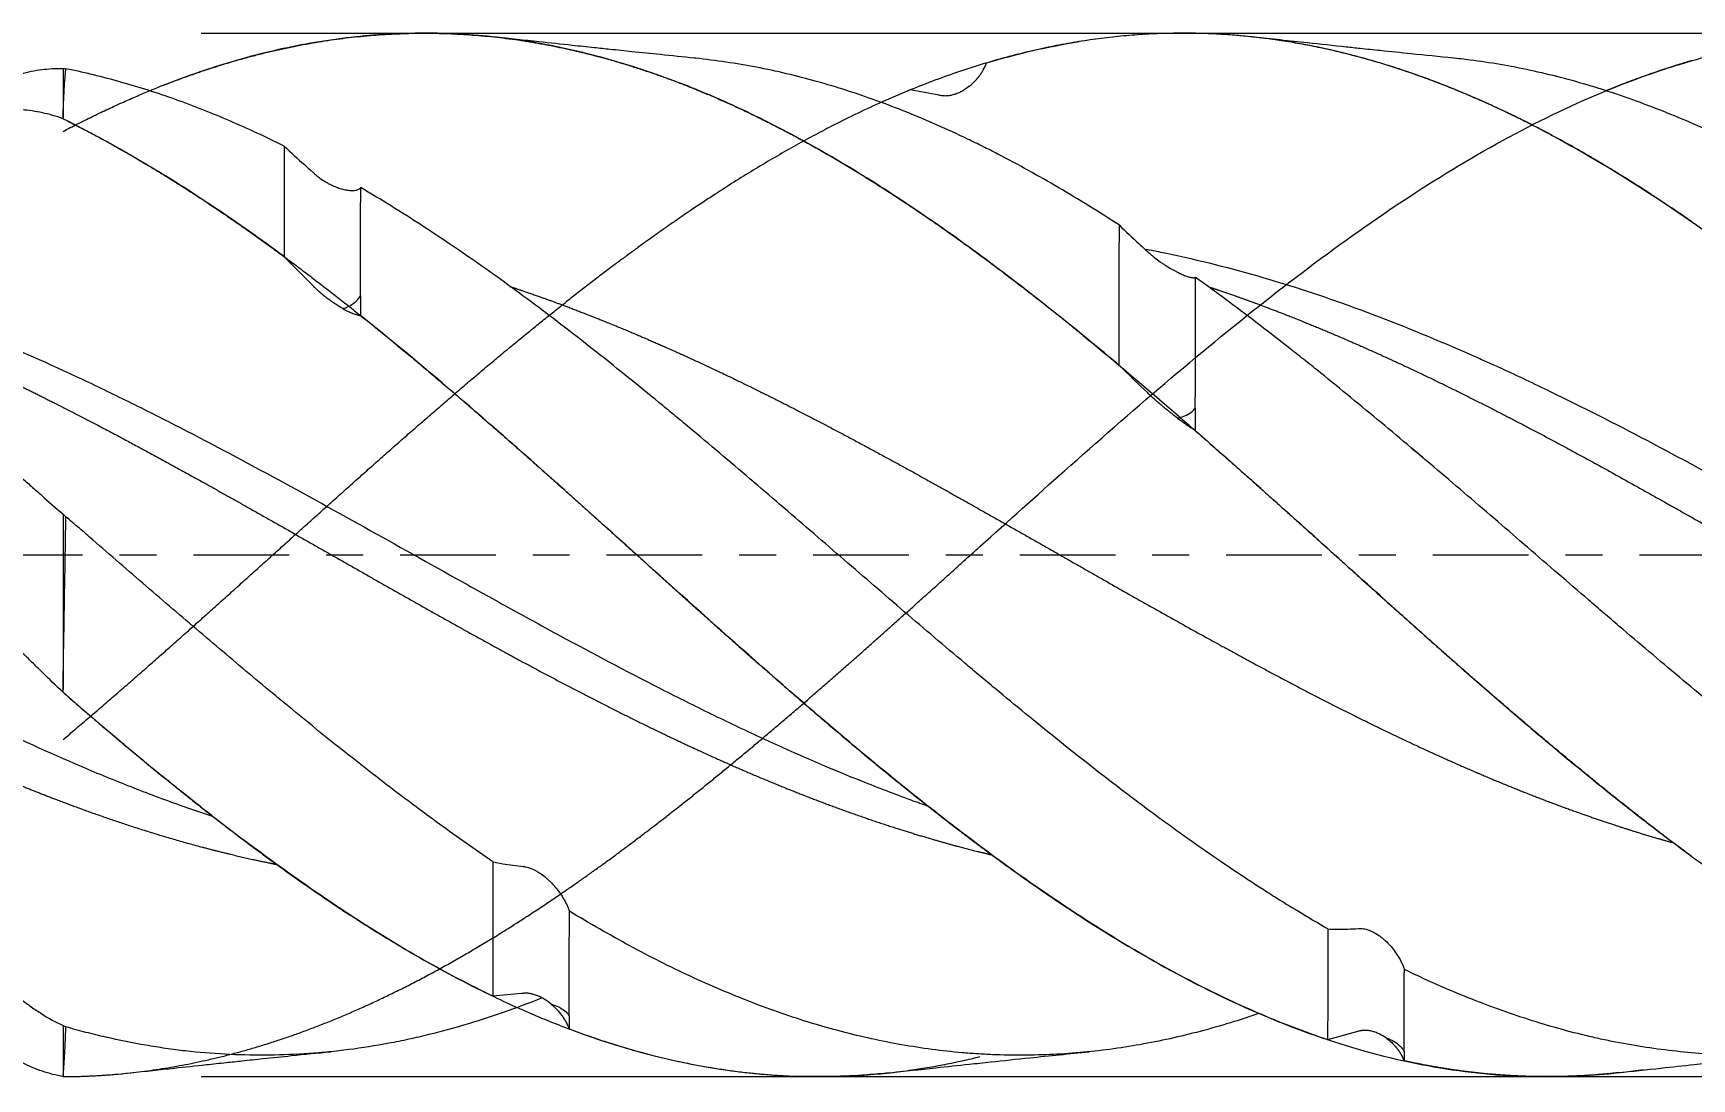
# Model space of a CAD drawing. Header units: millimetres. Extents: x -58 to 78, y -62 to 31.
# Drawn here: x 19.66 to 38.73, y -6.03 to 6 of the extents above; entities that cross this region are included whole.
import ezdxf

# ---------------------------------------------------------------- set-up
doc = ezdxf.new("R2010")
doc.units = ezdxf.units.MM
doc.linetypes.add('CENTER', pattern=[47.5, 22, -8.5, 8.5, -8.5])
for name, color, linetype in [('1', 4, 'Continuous'), ('2', 7, 'Continuous'), ('SK2', 7, 'Continuous'), ('SK4', 2, 'CENTER')]:
    doc.layers.add(name, color=color, linetype=linetype)
doc.styles.add('iso_b_vert', font='simplex.shx')
doc.dimstyles.get("Standard").update_dxf_attribs({"dimtxt": 0.18, "dimasz": 0.18, "dimexe": 0.18, "dimexo": 0.0625, "dimgap": 0.09, "dimtad": 1, "dimzin": 0, "dimdsep": 52, "dimtxsty": 'Standard', "dimcen": 0.09, "dimadec": 0, "dimazin": 0, "dimtfac": 1, "dimtdec": 4, "dimtofl": 0, "dimtmove": 0, "dimatfit": 3, "dimfxl": 1, "dimtolj": 1, "dimtzin": 0, "dimarcsym": 0})

# ---------------------------------------------------------------- blocks, each defined once
blk = doc.blocks.new('_U0')
at = {"layer": 'SK2', "lineweight": 13}
for p, q in [((0, -1.5875), (0, -47.181455)), ((58, -7.6375), (58, -47.181455)), ((58, -45.181455), (0, -45.181455))]:
    blk.add_line(p, q, dxfattribs=at)
at = {"layer": 'SK2', "lineweight": 18}
for points in [[(0, -45.181455), (3.499998, -44.720671), (3.500002, -45.642239)], [(58, -45.181455), (54.500002, -45.642239), (54.499998, -44.720671)]]:
    blk.add_solid(points, dxfattribs=at)
at = {"layer": 'SK2', "lineweight": 18, "insert": (27.095034, -44.148822), "char_height": 3.5, "attachment_point": 7, "line_spacing_factor": 1.084337, "style": 'iso_b_vert'}
blk.add_mtext('\\W0.6740;58', dxfattribs=at)
blk = doc.blocks.new('_U2')
at = {"layer": 'SK2', "lineweight": 13}
for p, q in [((3.997679, -7.2875), (3.997679, -40.181455)), ((58, -7.6375), (58, -40.181455)), ((58, -38.181455), (3.997679, -38.181455))]:
    blk.add_line(p, q, dxfattribs=at)
at = {"layer": 'SK2', "lineweight": 18}
for points in [[(3.997679, -38.181455), (7.497677, -37.720671), (7.497681, -38.642239)], [(58, -38.181455), (54.500002, -38.642239), (54.499998, -37.720671)]]:
    blk.add_solid(points, dxfattribs=at)
at = {"layer": 'SK2', "lineweight": 18, "insert": (28.909607, -37.148822), "char_height": 3.5, "attachment_point": 7, "line_spacing_factor": 1.084337, "style": 'iso_b_vert'}
blk.add_mtext('\\W0.7167;54', dxfattribs=at)

msp = doc.modelspace()

# ---------------------------------------------------------------- linework, layer by layer
at = {"layer": '1', "lineweight": 18}
for points, degree, knots in [([(20, 4.871), (20.612, 5.192), (21.764, 5.701), (22.915, 6.009), (24.068, 6.088), (25.22, 5.943), (25.76, 5.827)], 5, [0, 0, 0, 0, 0, 0, 0.53115, 1, 1, 1, 1, 1, 1]), ([(28.432, 4.806), (28.153, 4.957), (27.875, 5.094), (27.318, 5.342), (27.039, 5.452), (26.482, 5.643), (26.203, 5.724), (25.646, 5.856), (25.368, 5.906), (24.811, 5.976), (24.532, 5.996), (23.975, 6.003), (23.696, 5.991), (23.139, 5.935), (22.861, 5.892), (22.304, 5.775), (22.025, 5.701), (21.746, 5.612)], 3, [0, 0, 0, 0, 0.125, 0.125, 0.25, 0.25, 0.375, 0.375, 0.5, 0.5, 0.625, 0.625, 0.75, 0.75, 0.875, 0.875, 1, 1, 1, 1]), ([(27.262, 5.713), (27.13, 5.727), (26.89, 5.751), (26.565, 5.785), (26.313, 5.811), (26.084, 5.835), (25.812, 5.864), (25.43, 5.905), (25.132, 5.938), (24.963, 5.956)], 3, [0, 0, 0, 0, 0.172465, 0.313594, 0.423312, 0.501565, 0.612341, 0.778423, 1, 1, 1, 1]), ([(37.103, 4.834), (36.45, 5.183), (34.934, 5.856), (33.131, 6.241), (30.868, 5.999), (28.605, 4.922), (26.996, 3.835), (26.249, 3.275), (25.789, 2.913)], 5, [0, 0, 0, 0, 0, 0, 0.288849, 0.67, 0.796711, 1, 1, 1, 1, 1, 1]), ([(33.724, 5.952), (33.384, 5.991), (33.044, 6.006), (32.364, 5.99), (32.024, 5.958), (31.684, 5.904)], 3, [0, 0, 0, 0, 0.5, 0.5, 1, 1, 1, 1]), ([(35.985, 5.713), (35.824, 5.73), (35.544, 5.758), (35.188, 5.795), (34.939, 5.821), (34.66, 5.851), (34.25, 5.895), (33.892, 5.933), (33.685, 5.956)], 3, [0, 0, 0, 0, 0.210288, 0.365014, 0.46439, 0.534281, 0.72914, 1, 1, 1, 1]), ([(35.234, 5.629), (34.982, 5.707), (34.731, 5.774), (34.227, 5.882), (33.975, 5.923), (33.724, 5.952)], 3, [0, 0, 0, 0, 0.5, 0.5, 1, 1, 1, 1]), ([(38.597, 5.644), (38.923, 5.744), (39.634, 5.917), (40.728, 6.028), (41.879, 5.965), (43.03, 5.726), (44.104, 5.343), (44.794, 5.011), (45.101, 4.849)], 3, [0, 0, 0, 0, 0.150226, 0.327269, 0.504515, 0.681763, 0.858853, 1, 1, 1, 1]), ([(25.76, 5.827), (26.224, 5.727), (27.417, 5.38), (28.61, 4.807), (29.804, 4.035), (30.997, 3.123), (31.726, 2.527)], 5, [0, 0, 0, 0, 0, 0, 0.388981, 1, 1, 1, 1, 1, 1]), ([(19.308, 5.456), (19.339, 5.47), (19.37, 5.483), (19.44, 5.51), (19.516, 5.535), (19.595, 5.555), (19.674, 5.571), (19.714, 5.577), (19.835, 5.592), (19.917, 5.596), (20, 5.593)], 3, [0, 0, 0, 0, 0.143634, 0.143634, 0.314907, 0.48618, 0.48618, 0.657454, 0.657454, 1, 1, 1, 1]), ([(20, 5.032), (20.003, 5.105), (20.005, 5.171), (20.011, 5.291), (20.014, 5.344), (20.019, 5.438), (20.022, 5.478), (20.027, 5.545), (20.03, 5.572), (20.033, 5.592)], 3, [0, 0, 0, 0, 0.25, 0.25, 0.5, 0.5, 0.75, 0.75, 1, 1, 1, 1]), ([(22.543, 4.701), (22.334, 4.805), (22.126, 4.902), (21.71, 5.081), (21.502, 5.163), (21.189, 5.275), (21.084, 5.31), (20.875, 5.377), (20.77, 5.408), (20.56, 5.467), (20.455, 5.495), (20.297, 5.534), (20.244, 5.546), (20.138, 5.57), (20.086, 5.581), (20.033, 5.592)], 3, [0, 0, 0, 0, 0.25, 0.25, 0.5, 0.5, 0.625, 0.625, 0.75, 0.75, 0.875, 0.875, 0.9375, 0.9375, 1, 1, 1, 1]), ([(32.142, 3.795), (31.911, 3.945), (31.68, 4.087), (31.217, 4.359), (30.984, 4.488), (30.692, 4.639), (30.634, 4.669), (30.517, 4.727), (30.458, 4.755), (30.284, 4.839), (30.167, 4.893), (29.819, 5.046), (29.588, 5.139), (29.127, 5.307), (28.896, 5.381), (28.435, 5.51), (28.204, 5.564), (27.856, 5.631), (27.74, 5.65), (27.507, 5.685), (27.391, 5.7), (27.266, 5.713), (27.257, 5.714), (27.249, 5.715)], 3, [0, 0, 0, 0, 0.142121, 0.142121, 0.284242, 0.284242, 0.319773, 0.319773, 0.355303, 0.355303, 0.426363, 0.426363, 0.568485, 0.568485, 0.710606, 0.710606, 0.852727, 0.852727, 0.923788, 0.923788, 0.994848, 0.994848, 1, 1, 1, 1]), ([(30.416, 5.386), (30.437, 5.402), (30.458, 5.42), (30.497, 5.46), (30.515, 5.481), (30.542, 5.515), (30.55, 5.527), (30.566, 5.552), (30.574, 5.564), (30.596, 5.603), (30.608, 5.63), (30.619, 5.658)], 3, [0, 0, 0, 0, 0.25, 0.25, 0.5, 0.5, 0.625, 0.625, 0.75, 0.75, 1, 1, 1, 1]), ([(30.546, 0.099), (30.868, 0.389), (31.574, 1.023), (32.665, 1.979), (33.818, 2.93), (34.971, 3.794), (36.123, 4.544), (37.274, 5.158), (38.098, 5.487), (38.539, 5.627), (38.597, 5.644)], 3, [0, 0, 0, 0, 0.120864, 0.263869, 0.40639, 0.548845, 0.691651, 0.834865, 0.978464, 1, 1, 1, 1]), ([(38.728, 3.833), (38.678, 3.867), (38.519, 3.977), (38.288, 4.132), (37.947, 4.351), (37.497, 4.622), (37.025, 4.882), (36.588, 5.1), (36.121, 5.309), (35.763, 5.45), (35.514, 5.539), (35.338, 5.597), (35.234, 5.629)], 5, [0, 0, 0, 0, 0, 0, 0.071577, 0.227591, 0.3316, 0.487613, 0.643627, 0.747636, 0.851645, 1, 1, 1, 1, 1, 1]), ([(41.743, 3.193), (41.511, 3.36), (41.278, 3.521), (40.928, 3.754), (40.811, 3.83), (40.578, 3.977), (40.462, 4.049), (40.231, 4.189), (40.115, 4.256), (39.884, 4.388), (39.769, 4.452), (39.422, 4.637), (39.192, 4.753), (38.846, 4.913), (38.731, 4.964), (38.5, 5.062), (38.384, 5.108), (38.152, 5.197), (37.978, 5.261), (37.803, 5.319), (37.687, 5.357), (37.628, 5.375), (37.453, 5.428), (37.336, 5.46), (37.104, 5.52), (36.988, 5.548), (36.641, 5.622), (36.41, 5.662), (36.11, 5.7), (36.041, 5.708), (35.971, 5.715)], 3, [0, 0, 0, 0, 0.120482, 0.120482, 0.180723, 0.180723, 0.240964, 0.240964, 0.301205, 0.301205, 0.361446, 0.361446, 0.481928, 0.481928, 0.542169, 0.542169, 0.60241, 0.60241, 0.662651, 0.692771, 0.692771, 0.722892, 0.722892, 0.783133, 0.783133, 0.843374, 0.843374, 0.963855, 0.963855, 1, 1, 1, 1]), ([(38.728, 5.683), (38.678, 5.669), (38.519, 5.622), (38.322, 5.558), (38.125, 5.488), (37.927, 5.413), (37.78, 5.353), (37.742, 5.337)], 5, [0, 0, 0, 0, 0, 0, 0.253524, 0.80612, 1, 1, 1, 1, 1, 1]), ([(30.416, 5.386), (30.388, 5.364), (30.36, 5.346), (30.317, 5.323), (30.303, 5.316), (30.274, 5.303), (30.259, 5.298), (30.229, 5.289), (30.214, 5.285), (30.185, 5.28), (30.156, 5.277), (30.128, 5.278), (30.107, 5.28), (30.1, 5.281), (30.086, 5.284), (30.079, 5.285), (29.962, 5.309), (29.851, 5.329), (29.741, 5.347)], 3, [0, 0, 0, 0, 0.125, 0.125, 0.1875, 0.1875, 0.25, 0.25, 0.3125, 0.3125, 0.375, 0.4375, 0.4375, 0.46875, 0.46875, 0.5, 0.5, 1, 1, 1, 1]), ([(20, 5.017), (19.92, 5.045), (19.841, 5.068), (19.723, 5.093), (19.684, 5.1), (19.606, 5.112), (19.528, 5.12), (19.452, 5.122), (19.376, 5.12), (19.338, 5.118), (19.225, 5.106), (19.151, 5.091), (19.078, 5.068)], 3, [0, 0, 0, 0, 0.25, 0.25, 0.375, 0.375, 0.5, 0.625, 0.625, 0.75, 0.75, 1, 1, 1, 1]), ([(20, 5.017), (20.618, 4.711), (21.776, 4.039), (22.933, 3.195), (24.092, 2.231), (25.249, 1.209), (25.789, 0.727)], 5, [0, 0, 0, 0, 0, 0, 0.533623, 1, 1, 1, 1, 1, 1]), ([(31.684, 2.561), (31.413, 2.782), (31.142, 2.996), (30.6, 3.409), (30.329, 3.607), (29.787, 3.985), (29.516, 4.165), (28.974, 4.502), (28.703, 4.66), (28.432, 4.806)], 3, [0, 0, 0, 0, 0.25, 0.25, 0.5, 0.5, 0.75, 0.75, 1, 1, 1, 1]), ([(37.103, 4.834), (37.16, 4.804), (37.601, 4.565), (38.426, 4.058), (39.577, 3.231), (40.728, 2.308), (41.879, 1.317), (43.03, 0.286), (44.104, -0.684), (44.794, -1.295), (45.101, -1.562)], 3, [0, 0, 0, 0, 0.021062, 0.164477, 0.308272, 0.452387, 0.596669, 0.740951, 0.885104, 1, 1, 1, 1]), ([(22.543, 4.701), (22.543, 4.619), (22.543, 4.531), (22.542, 4.389), (22.542, 4.34), (22.542, 4.239), (22.542, 4.187), (22.542, 4.028), (22.542, 3.916), (22.542, 3.682), (22.541, 3.559), (22.541, 3.431)], 3, [0, 0, 0, 0, 0.25, 0.25, 0.375, 0.375, 0.5, 0.5, 0.75, 0.75, 1, 1, 1, 1]), ([(22.543, 4.701), (22.62, 4.63), (22.697, 4.559), (22.795, 4.471), (22.824, 4.444), (22.854, 4.418), (22.874, 4.4), (22.883, 4.392), (22.898, 4.378), (22.903, 4.374), (22.913, 4.365), (22.928, 4.353), (22.944, 4.341), (22.975, 4.318), (22.996, 4.304), (23.029, 4.285), (23.039, 4.279), (23.061, 4.267), (23.071, 4.262), (23.103, 4.247), (23.123, 4.238), (23.153, 4.226), (23.163, 4.222), (23.183, 4.216), (23.193, 4.213), (23.221, 4.204), (23.24, 4.2), (23.275, 4.194), (23.291, 4.192), (23.324, 4.19), (23.339, 4.191), (23.367, 4.194), (23.38, 4.198), (23.398, 4.205), (23.403, 4.208), (23.414, 4.215), (23.418, 4.219), (23.423, 4.224)], 3, [0, 0, 0, 0, 0.25, 0.25, 0.3125, 0.34375, 0.34375, 0.375, 0.375, 0.390625, 0.390625, 0.40625, 0.4375, 0.4375, 0.5, 0.5, 0.53125, 0.53125, 0.5625, 0.5625, 0.625, 0.625, 0.65625, 0.65625, 0.6875, 0.6875, 0.75, 0.75, 0.8125, 0.8125, 0.875, 0.875, 0.9375, 0.9375, 0.96875, 0.96875, 1, 1, 1, 1]), ([(23.42, 2.982), (23.42, 3.1), (23.42, 3.215), (23.421, 3.382), (23.421, 3.437), (23.421, 3.545), (23.421, 3.598), (23.422, 3.858), (23.422, 4.049), (23.423, 4.224)], 3, [0, 0, 0, 0, 0.25, 0.25, 0.375, 0.375, 0.5, 0.5, 1, 1, 1, 1]), ([(34.542, -4.301), (34.426, -4.234), (34.31, -4.166), (34.134, -4.059), (34.076, -4.024), (33.959, -3.951), (33.901, -3.914), (33.726, -3.803), (33.61, -3.727), (33.378, -3.572), (33.263, -3.493), (32.916, -3.252), (32.685, -3.086), (32.224, -2.743), (31.994, -2.566), (31.647, -2.294), (31.532, -2.202), (31.3, -2.015), (31.184, -1.921), (30.952, -1.731), (30.835, -1.635), (30.66, -1.489), (30.602, -1.44), (30.485, -1.343), (30.427, -1.294), (30.136, -1.048), (29.904, -0.851), (29.442, -0.454), (29.212, -0.255), (28.751, 0.142), (28.52, 0.342), (28.058, 0.739), (27.827, 0.937), (27.478, 1.232), (27.362, 1.33), (27.186, 1.476), (27.128, 1.525), (27.011, 1.622), (26.953, 1.67), (26.662, 1.91), (26.431, 2.097), (26.085, 2.372), (25.969, 2.462), (25.739, 2.641), (25.624, 2.729), (25.278, 2.989), (25.048, 3.158), (24.586, 3.483), (24.354, 3.64), (24.006, 3.867), (23.889, 3.941), (23.656, 4.085), (23.539, 4.156), (23.423, 4.224)], 3, [0, 0, 0, 0, 0.03125, 0.03125, 0.046875, 0.046875, 0.0625, 0.0625, 0.09375, 0.09375, 0.125, 0.125, 0.1875, 0.1875, 0.25, 0.25, 0.28125, 0.28125, 0.3125, 0.3125, 0.34375, 0.34375, 0.359375, 0.359375, 0.375, 0.375, 0.4375, 0.4375, 0.5, 0.5, 0.5625, 0.5625, 0.625, 0.625, 0.65625, 0.65625, 0.671875, 0.671875, 0.6875, 0.6875, 0.75, 0.75, 0.78125, 0.78125, 0.8125, 0.8125, 0.875, 0.875, 0.9375, 0.9375, 0.96875, 0.96875, 1, 1, 1, 1]), ([(32.142, 3.795), (32.142, 3.679), (32.142, 3.559), (32.141, 3.371), (32.141, 3.307), (32.141, 3.176), (32.141, 3.11), (32.141, 2.908), (32.141, 2.769), (32.141, 2.482), (32.141, 2.335), (32.141, 2.184)], 3, [0, 0, 0, 0, 0.25, 0.25, 0.375, 0.375, 0.5, 0.5, 0.75, 0.75, 1, 1, 1, 1]), ([(32.142, 3.795), (32.219, 3.721), (32.296, 3.648), (32.413, 3.54), (32.453, 3.505), (32.497, 3.465), (32.502, 3.46), (32.512, 3.451), (32.527, 3.438), (32.543, 3.426), (32.574, 3.401), (32.595, 3.386), (32.627, 3.363), (32.638, 3.355), (32.66, 3.341), (32.67, 3.334), (32.702, 3.314), (32.722, 3.302), (32.752, 3.284), (32.762, 3.279), (32.782, 3.268), (32.791, 3.263), (32.82, 3.248), (32.838, 3.239), (32.874, 3.223), (32.89, 3.216), (32.923, 3.204), (32.938, 3.199), (32.966, 3.192), (32.979, 3.19), (32.997, 3.188), (33.003, 3.188), (33.013, 3.189), (33.018, 3.19), (33.022, 3.192)], 3, [0, 0, 0, 0, 0.25, 0.25, 0.375, 0.375, 0.390625, 0.390625, 0.40625, 0.4375, 0.4375, 0.5, 0.5, 0.53125, 0.53125, 0.5625, 0.5625, 0.625, 0.625, 0.65625, 0.65625, 0.6875, 0.6875, 0.75, 0.75, 0.8125, 0.8125, 0.875, 0.875, 0.9375, 0.9375, 0.96875, 0.96875, 1, 1, 1, 1]), ([(32.453, 3.516), (32.508, 3.506), (32.563, 3.495), (33.366, 3.331), (34.108, 3.115), (35.225, 2.708), (35.598, 2.558), (36.067, 2.356), (36.161, 2.315), (36.302, 2.252), (36.35, 2.231), (36.444, 2.189), (36.679, 2.082), (36.913, 1.971), (37.847, 1.518), (38.588, 1.123), (39.703, 0.509), (40.076, 0.301), (40.544, 0.038), (40.684, -0.041), (40.825, -0.12), (40.919, -0.173), (40.967, -0.199), (41.202, -0.331), (41.389, -0.435), (42.325, -0.955), (43.066, -1.356), (44.181, -1.911), (44.553, -2.088), (45.114, -2.339), (45.301, -2.42), (45.583, -2.538), (45.677, -2.576), (45.866, -2.652), (46.229, -2.794), (46.592, -2.925), (46.861, -3.014)], 3, [0, 0, 0, 0, 0.011389, 0.011389, 0.166867, 0.166867, 0.244607, 0.244607, 0.264042, 0.264042, 0.273759, 0.273759, 0.283476, 0.322346, 0.322346, 0.477825, 0.477825, 0.555564, 0.555564, 0.574999, 0.584716, 0.584716, 0.594434, 0.594434, 0.633303, 0.633303, 0.788782, 0.788782, 0.866522, 0.866522, 0.905391, 0.905391, 0.924826, 0.924826, 0.944261, 1, 1, 1, 1]), ([(23.216, 2.833), (23.189, 2.849), (23.161, 2.866), (23.118, 2.894), (23.103, 2.903), (23.074, 2.924), (23.059, 2.935), (23.029, 2.957), (23.015, 2.969), (22.985, 2.993), (22.956, 3.017), (22.928, 3.043), (22.907, 3.063), (22.9, 3.07), (22.886, 3.084), (22.879, 3.091), (22.762, 3.209), (22.652, 3.32), (22.541, 3.431)], 3, [0, 0, 0, 0, 0.125, 0.125, 0.1875, 0.1875, 0.25, 0.25, 0.3125, 0.3125, 0.375, 0.4375, 0.4375, 0.46875, 0.46875, 0.5, 0.5, 1, 1, 1, 1]), ([(25.132, 3.089), (25.156, 3.082), (25.288, 3.037), (25.494, 2.967), (25.808, 2.853), (26.231, 2.688), (26.704, 2.491), (27.14, 2.297), (27.612, 2.077), (28.085, 1.846), (28.521, 1.625), (28.993, 1.377), (29.502, 1.103), (29.975, 0.842), (30.411, 0.597), (30.883, 0.33), (31.356, 0.061), (31.792, -0.188), (32.264, -0.457), (32.737, -0.723), (33.209, -0.986), (33.645, -1.224), (34.118, -1.476), (34.59, -1.721), (35.063, -1.957), (35.535, -2.183), (36.008, -2.398), (36.48, -2.601), (36.917, -2.777), (37.389, -2.954), (37.785, -3.09), (38.109, -3.193), (38.324, -3.257), (38.466, -3.297), (38.499, -3.306)], 5, [0, 0, 0, 0, 0, 0, 0.008806, 0.049591, 0.076781, 0.117566, 0.158351, 0.185541, 0.212731, 0.253516, 0.294301, 0.321491, 0.362276, 0.40306, 0.43025, 0.45744, 0.498225, 0.53901, 0.5662, 0.606985, 0.634175, 0.67496, 0.70215, 0.742935, 0.78372, 0.81091, 0.851695, 0.878885, 0.91967, 0.94686, 0.987645, 1, 1, 1, 1, 1, 1]), ([(33.019, 1.689), (33.02, 1.825), (33.02, 1.959), (33.02, 2.156), (33.02, 2.221), (33.021, 2.349), (33.021, 2.413), (33.021, 2.727), (33.022, 2.966), (33.022, 3.192)], 3, [0, 0, 0, 0, 0.25, 0.25, 0.375, 0.375, 0.5, 0.5, 1, 1, 1, 1]), ([(44.141, -5.077), (44.025, -5.029), (43.909, -4.979), (43.677, -4.875), (43.561, -4.822), (43.215, -4.654), (42.984, -4.534), (42.638, -4.343), (42.523, -4.277), (42.292, -4.141), (42.177, -4.071), (41.83, -3.855), (41.598, -3.704), (41.307, -3.506), (41.249, -3.466), (41.132, -3.385), (41.074, -3.345), (40.898, -3.221), (40.782, -3.137), (40.549, -2.966), (40.433, -2.88), (40.202, -2.705), (40.086, -2.616), (39.74, -2.347), (39.509, -2.164), (39.163, -1.884), (39.048, -1.79), (38.817, -1.599), (38.702, -1.503), (38.355, -1.213), (38.123, -1.016), (37.832, -0.768), (37.774, -0.718), (37.657, -0.618), (37.599, -0.567), (37.424, -0.417), (37.307, -0.316), (37.075, -0.116), (36.959, -0.016), (36.727, 0.184), (36.612, 0.284), (36.265, 0.583), (36.035, 0.78), (35.689, 1.075), (35.573, 1.172), (35.343, 1.367), (35.227, 1.463), (34.881, 1.751), (34.649, 1.941), (34.358, 2.175), (34.3, 2.221), (34.183, 2.314), (34.125, 2.36), (33.949, 2.497), (33.833, 2.588), (33.6, 2.765), (33.485, 2.853), (33.253, 3.024), (33.138, 3.109), (33.022, 3.192)], 3, [0, 0, 0, 0, 0.03125, 0.03125, 0.0625, 0.0625, 0.125, 0.125, 0.15625, 0.15625, 0.1875, 0.1875, 0.25, 0.25, 0.265625, 0.265625, 0.28125, 0.28125, 0.3125, 0.3125, 0.34375, 0.34375, 0.375, 0.375, 0.4375, 0.4375, 0.46875, 0.46875, 0.5, 0.5, 0.5625, 0.5625, 0.578125, 0.578125, 0.59375, 0.59375, 0.625, 0.625, 0.65625, 0.65625, 0.6875, 0.6875, 0.75, 0.75, 0.78125, 0.78125, 0.8125, 0.8125, 0.875, 0.875, 0.890625, 0.890625, 0.90625, 0.90625, 0.9375, 0.9375, 0.96875, 0.96875, 1, 1, 1, 1]), ([(33.201, 3.075), (33.21, 3.072), (33.291, 3.044), (33.482, 2.979), (33.746, 2.885), (34.118, 2.743), (34.59, 2.55), (35.063, 2.343), (35.535, 2.126), (36.008, 1.896), (36.48, 1.658), (36.917, 1.431), (37.389, 1.178), (37.861, 0.919), (38.334, 0.655), (38.77, 0.408), (39.243, 0.139), (39.715, -0.13), (40.151, -0.379), (40.624, -0.646), (41.132, -0.93), (41.605, -1.189), (42.041, -1.422), (42.514, -1.668), (42.986, -1.906), (43.422, -2.118), (43.895, -2.336), (44.367, -2.543), (44.84, -2.737), (45.276, -2.903), (45.748, -3.07), (46.221, -3.222), (46.684, -3.354), (47.039, -3.444), (47.321, -3.507), (47.494, -3.543), (47.558, -3.555)], 5, [0, 0, 0, 0, 0, 0, 0.003124, 0.028439, 0.066412, 0.091727, 0.1297, 0.167673, 0.192989, 0.230962, 0.256277, 0.29425, 0.319565, 0.357538, 0.395511, 0.420826, 0.446141, 0.484114, 0.522087, 0.547403, 0.585376, 0.623348, 0.648664, 0.673979, 0.711952, 0.749925, 0.77524, 0.813213, 0.838528, 0.876501, 0.901817, 0.93979, 0.977762, 1, 1, 1, 1, 1, 1]), ([(20, -2.124), (20.618, -1.603), (21.776, -0.587), (22.933, 0.48), (24.092, 1.525), (25.249, 2.488), (25.789, 2.913)], 5, [0, 0, 0, 0, 0, 0, 0.533623, 1, 1, 1, 1, 1, 1]), ([(23.216, 2.833), (23.238, 2.821), (23.258, 2.811), (23.297, 2.792), (23.316, 2.784), (23.342, 2.774), (23.35, 2.771), (23.367, 2.765), (23.374, 2.763), (23.396, 2.757), (23.409, 2.755), (23.419, 2.755)], 3, [0, 0, 0, 0, 0.25, 0.25, 0.5, 0.5, 0.625, 0.625, 0.75, 0.75, 1, 1, 1, 1]), ([(28.432, -1.63), (28.014, -1.268), (27.597, -0.897), (26.761, -0.147), (26.343, 0.23), (25.508, 0.979), (25.09, 1.349), (24.255, 2.07), (23.837, 2.421), (23.419, 2.755)], 3, [0, 0, 0, 0, 0.25, 0.25, 0.5, 0.5, 0.75, 0.75, 1, 1, 1, 1]), ([(19.018, 2.549), (19.396, 2.395), (19.773, 2.229), (20.339, 1.965), (20.622, 1.829), (20.905, 1.688), (21.094, 1.593), (21.189, 1.545), (22.038, 1.11), (22.784, 0.699), (23.905, 0.074), (24.279, -0.136), (24.843, -0.45), (25.031, -0.554), (25.314, -0.71), (25.409, -0.762), (25.598, -0.865), (26.07, -1.121), (26.541, -1.37), (27.106, -1.657), (27.295, -1.751), (27.578, -1.889), (27.673, -1.934), (27.862, -2.024), (28.334, -2.244), (28.804, -2.449), (29.37, -2.675), (29.559, -2.748), (29.815, -2.842), (29.882, -2.866), (29.949, -2.89)], 3, [0, 0, 0, 0, 0.103327, 0.103327, 0.154991, 0.180822, 0.180822, 0.206654, 0.206654, 0.413309, 0.413309, 0.516636, 0.516636, 0.568299, 0.568299, 0.594131, 0.594131, 0.619963, 0.72329, 0.72329, 0.774953, 0.774953, 0.800785, 0.800785, 0.826617, 0.929944, 0.929944, 0.981608, 0.981608, 1, 1, 1, 1]), ([(31.726, 2.527), (32.039, 2.271), (32.423, 1.948), (32.807, 1.615), (32.877, 1.554)], 3, [0, 0, 0, 0, 0.817056, 1, 1, 1, 1]), ([(32.816, 1.574), (32.788, 1.594), (32.76, 1.615), (32.717, 1.649), (32.703, 1.661), (32.674, 1.684), (32.659, 1.696), (32.629, 1.721), (32.614, 1.733), (32.585, 1.759), (32.556, 1.784), (32.528, 1.81), (32.507, 1.83), (32.5, 1.836), (32.486, 1.85), (32.479, 1.856), (32.362, 1.969), (32.251, 2.076), (32.141, 2.184)], 3, [0, 0, 0, 0, 0.125, 0.125, 0.1875, 0.1875, 0.25, 0.25, 0.3125, 0.3125, 0.375, 0.4375, 0.4375, 0.46875, 0.46875, 0.5, 0.5, 1, 1, 1, 1]), ([(19.253, 2.067), (19.544, 1.928), (19.907, 1.748), (20.38, 1.506), (20.925, 1.214), (21.579, 0.854), (22.015, 0.61), (22.488, 0.342), (22.96, 0.073), (23.433, -0.197), (23.905, -0.465), (24.378, -0.731), (24.85, -0.994), (25.286, -1.232), (25.759, -1.484), (26.231, -1.728), (26.704, -1.964), (27.14, -2.172), (27.612, -2.388), (28.085, -2.592), (28.521, -2.768), (28.993, -2.946), (29.502, -3.121), (29.932, -3.254), (30.253, -3.344), (30.501, -3.407), (30.641, -3.441), (30.671, -3.448)], 5, [0, 0, 0, 0, 0, 0, 0.127327, 0.159159, 0.206906, 0.238738, 0.286486, 0.318317, 0.366065, 0.413813, 0.445644, 0.493392, 0.525224, 0.572971, 0.604803, 0.652551, 0.700298, 0.73213, 0.763962, 0.811709, 0.859457, 0.891289, 0.939036, 0.986784, 1, 1, 1, 1, 1, 1]), ([(32.816, 1.574), (32.837, 1.558), (32.858, 1.543), (32.897, 1.515), (32.915, 1.501), (32.942, 1.483), (32.95, 1.477), (32.966, 1.466), (32.974, 1.461), (32.996, 1.446), (33.008, 1.437), (33.019, 1.43)], 3, [0, 0, 0, 0, 0.25, 0.25, 0.5, 0.5, 0.625, 0.625, 0.75, 0.75, 1, 1, 1, 1]), ([(32.877, 1.554), (33.259, 1.222), (33.829, 0.717), (34.781, -0.142), (36.508, -1.708), (38.235, -3.165), (39.581, -4.136), (40.738, -4.799), (41.513, -5.156)], 5, [0, 0, 0, 0, 0, 0, 0.2211, 0.33, 0.5511, 1, 1, 1, 1, 1, 1]), ([(19.078, 1.274), (19.146, 1.215), (19.217, 1.153), (19.327, 1.058), (19.364, 1.026), (19.44, 0.96), (19.516, 0.893), (19.595, 0.825), (19.674, 0.755), (19.714, 0.72), (19.835, 0.613), (19.917, 0.541), (20, 0.468)], 3, [0, 0, 0, 0, 0.25, 0.25, 0.375, 0.375, 0.5, 0.625, 0.625, 0.75, 0.75, 1, 1, 1, 1]), ([(35.234, -0.549), (34.982, -0.324), (34.731, -0.097), (34.227, 0.356), (33.975, 0.583), (33.724, 0.807)], 3, [0, 0, 0, 0, 0.5, 0.5, 1, 1, 1, 1]), ([(25.789, 0.727), (26.263, 0.303), (27.447, -0.767), (28.631, -1.838), (29.816, -2.838), (31, -3.704), (31.71, -4.165)], 5, [0, 0, 0, 0, 0, 0, 0.400003, 1, 1, 1, 1, 1, 1]), ([(20, -1.545), (20.003, -1.38), (20.005, -1.215), (20.011, -0.883), (20.014, -0.717), (20.019, -0.384), (20.022, -0.218), (20.027, 0.111), (20.03, 0.276), (20.033, 0.439)], 3, [0, 0, 0, 0, 0.25, 0.25, 0.5, 0.5, 0.75, 0.75, 1, 1, 1, 1]), ([(24.941, -3.528), (24.737, -3.389), (24.533, -3.245), (24.226, -3.022), (24.124, -2.946), (23.969, -2.831), (23.918, -2.792), (23.815, -2.714), (23.763, -2.675), (23.506, -2.477), (23.301, -2.316), (22.994, -2.07), (22.892, -1.988), (22.688, -1.821), (22.587, -1.738), (22.281, -1.485), (22.078, -1.315), (21.671, -0.971), (21.468, -0.797), (21.162, -0.535), (21.06, -0.447), (20.855, -0.271), (20.753, -0.182), (20.548, -0.005), (20.445, 0.084), (20.29, 0.217), (20.239, 0.262), (20.136, 0.35), (20.084, 0.395), (20.033, 0.439)], 3, [0, 0, 0, 0, 0.125, 0.125, 0.1875, 0.1875, 0.21875, 0.21875, 0.25, 0.25, 0.375, 0.375, 0.4375, 0.4375, 0.5, 0.5, 0.625, 0.625, 0.75, 0.75, 0.8125, 0.8125, 0.875, 0.875, 0.9375, 0.9375, 0.96875, 0.96875, 1, 1, 1, 1]), ([(25.789, -3.853), (26.257, -3.53), (27.209, -2.825), (28.16, -2.036), (29.111, -1.194), (30.063, -0.336), (30.546, 0.099)], 5, [0, 0, 0, 0, 0, 0, 0.492202, 1, 1, 1, 1, 1, 1]), ([(38.728, -3.467), (38.678, -3.43), (38.519, -3.313), (38.288, -3.138), (37.947, -2.873), (37.497, -2.512), (37.025, -2.118), (36.588, -1.746), (36.121, -1.339), (35.763, -1.022), (35.514, -0.8), (35.338, -0.642), (35.234, -0.549)], 5, [0, 0, 0, 0, 0, 0, 0.071577, 0.227591, 0.3316, 0.487613, 0.643627, 0.747636, 0.851645, 1, 1, 1, 1, 1, 1]), ([(20, -1.58), (19.92, -1.504), (19.841, -1.428), (19.723, -1.312), (19.684, -1.274), (19.606, -1.197), (19.528, -1.12), (19.452, -1.044), (19.376, -0.969), (19.338, -0.931), (19.225, -0.821), (19.151, -0.749), (19.078, -0.68)], 3, [0, 0, 0, 0, 0.25, 0.25, 0.375, 0.375, 0.5, 0.625, 0.625, 0.75, 0.75, 1, 1, 1, 1]), ([(20, -1.58), (20.519, -2.031), (21.295, -2.687), (22.51, -3.653), (24.62, -5.083), (26.729, -5.922), (28.318, -6.126), (29.652, -5.99), (30.546, -5.769)], 5, [0, 0, 0, 0, 0, 0, 0.246305, 0.367619, 0.576305, 1, 1, 1, 1, 1, 1]), ([(31.684, -4.148), (31.413, -3.971), (31.142, -3.785), (30.6, -3.393), (30.329, -3.189), (29.787, -2.765), (29.516, -2.546), (28.974, -2.096), (28.703, -1.865), (28.432, -1.63)], 3, [0, 0, 0, 0, 0.25, 0.25, 0.5, 0.5, 0.75, 0.75, 1, 1, 1, 1]), ([(19.087, -1.921), (19.463, -2.102), (19.839, -2.274), (20.402, -2.514), (20.684, -2.629), (20.966, -2.738), (21.154, -2.808), (21.248, -2.843), (21.463, -2.92), (21.584, -2.962), (21.705, -3.002)], 3, [0, 0, 0, 0, 0.430756, 0.430756, 0.646134, 0.753823, 0.753823, 0.861512, 0.861512, 1, 1, 1, 1]), ([(19.253, -2.543), (19.544, -2.666), (19.907, -2.812), (20.38, -2.989), (20.925, -3.172), (21.564, -3.354), (21.913, -3.442), (22.188, -3.504), (22.355, -3.539), (22.449, -3.558)], 5, [0, 0, 0, 0, 0, 0, 0.454832, 0.568541, 0.739103, 0.852811, 1, 1, 1, 1, 1, 1]), ([(24.941, -5.074), (24.675, -4.946), (24.408, -4.806), (23.876, -4.504), (23.61, -4.342), (23.077, -3.997), (22.811, -3.814), (22.279, -3.432), (22.013, -3.233), (21.746, -3.026)], 3, [0, 0, 0, 0, 0.25, 0.25, 0.5, 0.5, 0.75, 0.75, 1, 1, 1, 1]), ([(24.941, -3.528), (25.017, -3.545), (25.095, -3.559), (25.213, -3.575), (25.252, -3.579), (25.297, -3.584), (25.302, -3.584), (25.312, -3.586), (25.327, -3.588), (25.342, -3.592), (25.373, -3.602), (25.395, -3.61), (25.427, -3.626), (25.438, -3.632), (25.459, -3.644), (25.47, -3.651), (25.502, -3.672), (25.522, -3.687), (25.552, -3.712), (25.562, -3.72), (25.582, -3.738), (25.592, -3.747), (25.62, -3.776), (25.639, -3.795), (25.674, -3.837), (25.691, -3.858), (25.723, -3.903), (25.738, -3.926), (25.767, -3.973), (25.78, -3.997), (25.797, -4.034), (25.803, -4.046), (25.813, -4.072), (25.818, -4.084), (25.822, -4.097)], 3, [0, 0, 0, 0, 0.25, 0.25, 0.375, 0.375, 0.390625, 0.390625, 0.40625, 0.4375, 0.4375, 0.5, 0.5, 0.53125, 0.53125, 0.5625, 0.5625, 0.625, 0.625, 0.65625, 0.65625, 0.6875, 0.6875, 0.75, 0.75, 0.8125, 0.8125, 0.875, 0.875, 0.9375, 0.9375, 0.96875, 0.96875, 1, 1, 1, 1]), ([(24.941, -3.528), (24.941, -3.676), (24.941, -3.818), (24.941, -4.027), (24.941, -4.095), (24.941, -4.229), (24.941, -4.295), (24.941, -4.489), (24.941, -4.614), (24.941, -4.852), (24.941, -4.966), (24.941, -5.074)], 3, [0, 0, 0, 0, 0.25, 0.25, 0.375, 0.375, 0.5, 0.5, 0.75, 0.75, 1, 1, 1, 1]), ([(20, -6), (20.62, -5.997), (21.778, -5.871), (22.935, -5.519), (24.094, -4.956), (25.251, -4.224), (25.789, -3.853)], 5, [0, 0, 0, 0, 0, 0, 0.535448, 1, 1, 1, 1, 1, 1]), ([(25.819, -5.299), (25.82, -5.216), (25.82, -5.128), (25.82, -4.989), (25.82, -4.942), (25.821, -4.845), (25.821, -4.796), (25.821, -4.544), (25.822, -4.328), (25.822, -4.097)], 3, [0, 0, 0, 0, 0.25, 0.25, 0.375, 0.375, 0.5, 0.5, 1, 1, 1, 1]), ([(33.739, -5.278), (33.648, -5.309), (33.557, -5.339), (33.234, -5.439), (33.003, -5.501), (32.541, -5.606), (32.311, -5.648), (31.965, -5.696), (31.849, -5.709), (31.618, -5.731), (31.503, -5.739), (31.155, -5.755), (30.922, -5.757), (30.63, -5.745), (30.572, -5.742), (30.455, -5.734), (30.397, -5.73), (30.222, -5.715), (30.106, -5.702), (29.874, -5.671), (29.759, -5.653), (29.528, -5.613), (29.412, -5.59), (29.066, -5.514), (28.836, -5.454), (28.374, -5.313), (28.143, -5.233), (27.796, -5.098), (27.68, -5.051), (27.447, -4.951), (27.33, -4.9), (26.98, -4.737), (26.747, -4.62), (26.4, -4.432), (26.284, -4.367), (26.053, -4.235), (25.938, -4.167), (25.822, -4.097)], 3, [0, 0, 0, 0, 0.034389, 0.034389, 0.122172, 0.122172, 0.209955, 0.209955, 0.253846, 0.253846, 0.297737, 0.297737, 0.38552, 0.38552, 0.407466, 0.407466, 0.429412, 0.429412, 0.473303, 0.473303, 0.517194, 0.517194, 0.561086, 0.561086, 0.648869, 0.648869, 0.736652, 0.736652, 0.780543, 0.780543, 0.824434, 0.824434, 0.912217, 0.912217, 0.956109, 0.956109, 1, 1, 1, 1]), ([(33.724, -5.261), (33.384, -5.114), (33.044, -4.946), (32.364, -4.574), (32.024, -4.369), (31.684, -4.148)], 3, [0, 0, 0, 0, 0.5, 0.5, 1, 1, 1, 1]), ([(31.71, -4.165), (32.029, -4.371), (32.73, -4.794), (33.818, -5.328), (34.971, -5.735), (36.123, -5.97), (37.189, -6.023), (37.87, -5.962), (38.168, -5.918)], 3, [0, 0, 0, 0, 0.148132, 0.325983, 0.503749, 0.681956, 0.86067, 1, 1, 1, 1]), ([(34.542, -4.301), (34.542, -4.429), (34.542, -4.552), (34.542, -4.729), (34.542, -4.787), (34.542, -4.899), (34.542, -4.954), (34.542, -5.114), (34.542, -5.215), (34.541, -5.404), (34.541, -5.492), (34.541, -5.575)], 3, [0, 0, 0, 0, 0.25, 0.25, 0.375, 0.375, 0.5, 0.5, 0.75, 0.75, 1, 1, 1, 1]), ([(34.542, -4.301), (34.619, -4.304), (34.696, -4.305), (34.814, -4.301), (34.853, -4.299), (34.898, -4.296), (34.903, -4.295), (34.913, -4.295), (34.928, -4.295), (34.943, -4.297), (34.975, -4.302), (34.996, -4.308), (35.028, -4.32), (35.039, -4.325), (35.06, -4.335), (35.071, -4.34), (35.102, -4.358), (35.123, -4.371), (35.153, -4.393), (35.163, -4.401), (35.182, -4.417), (35.192, -4.425), (35.221, -4.451), (35.239, -4.47), (35.274, -4.509), (35.291, -4.529), (35.323, -4.572), (35.339, -4.595), (35.367, -4.642), (35.38, -4.666), (35.398, -4.703), (35.403, -4.716), (35.413, -4.741), (35.418, -4.754), (35.423, -4.767)], 3, [0, 0, 0, 0, 0.25, 0.25, 0.375, 0.375, 0.390625, 0.390625, 0.40625, 0.4375, 0.4375, 0.5, 0.5, 0.53125, 0.53125, 0.5625, 0.5625, 0.625, 0.625, 0.65625, 0.65625, 0.6875, 0.6875, 0.75, 0.75, 0.8125, 0.8125, 0.875, 0.875, 0.9375, 0.9375, 0.96875, 0.96875, 1, 1, 1, 1]), ([(19.078, -4.681), (19.146, -4.762), (19.217, -4.838), (19.327, -4.945), (19.364, -4.979), (19.44, -5.046), (19.516, -5.11), (19.595, -5.169), (19.674, -5.226), (19.714, -5.252), (19.835, -5.328), (19.917, -5.373), (20, -5.413)], 3, [0, 0, 0, 0, 0.25, 0.25, 0.375, 0.375, 0.5, 0.625, 0.625, 0.75, 0.75, 1, 1, 1, 1]), ([(35.42, -5.711), (35.42, -5.652), (35.42, -5.587), (35.42, -5.483), (35.421, -5.447), (35.421, -5.372), (35.421, -5.334), (35.422, -5.136), (35.422, -4.961), (35.423, -4.767)], 3, [0, 0, 0, 0, 0.25, 0.25, 0.375, 0.375, 0.5, 0.5, 1, 1, 1, 1]), ([(41.946, -5.333), (41.857, -5.362), (41.768, -5.389), (41.563, -5.449), (41.447, -5.481), (41.272, -5.524), (41.214, -5.538), (41.097, -5.565), (41.039, -5.577), (40.863, -5.614), (40.747, -5.635), (40.514, -5.672), (40.398, -5.688), (40.167, -5.714), (40.051, -5.725), (39.82, -5.742), (39.705, -5.748), (39.359, -5.757), (39.128, -5.753), (38.782, -5.732), (38.667, -5.721), (38.435, -5.696), (38.204, -5.666), (37.971, -5.626), (37.797, -5.592), (37.738, -5.58), (37.622, -5.554), (37.563, -5.541), (37.388, -5.499), (37.272, -5.468), (37.039, -5.402), (36.923, -5.367), (36.576, -5.253), (36.345, -5.169), (35.884, -4.982), (35.653, -4.879), (35.423, -4.767)], 3, [0, 0, 0, 0, 0.04087, 0.04087, 0.094155, 0.094155, 0.120797, 0.120797, 0.14744, 0.14744, 0.200725, 0.200725, 0.25401, 0.25401, 0.307295, 0.307295, 0.36058, 0.36058, 0.46715, 0.46715, 0.520435, 0.520435, 0.57372, 0.627005, 0.627005, 0.653647, 0.653647, 0.68029, 0.68029, 0.733575, 0.733575, 0.78686, 0.78686, 0.89343, 0.89343, 1, 1, 1, 1]), ([(25.498, -5.098), (25.352, -5.157), (25.206, -5.212), (24.908, -5.316), (24.756, -5.365), (24.452, -5.454), (24.3, -5.494), (24.071, -5.549), (23.956, -5.575), (23.841, -5.598), (23.764, -5.613), (23.726, -5.62), (23.534, -5.655), (23.304, -5.69), (23.076, -5.714), (22.924, -5.728), (22.848, -5.733), (22.62, -5.747), (22.468, -5.752), (22.165, -5.754), (22.014, -5.75), (21.711, -5.734), (21.559, -5.722), (21.332, -5.696), (21.256, -5.686), (21.104, -5.664), (21.028, -5.652), (20.799, -5.612), (20.647, -5.581), (20.417, -5.529), (20.34, -5.51), (20.186, -5.471), (20.11, -5.45), (20.033, -5.428)], 3, [0, 0, 0, 0, 0.080613, 0.080613, 0.164194, 0.164194, 0.247775, 0.247775, 0.289565, 0.31046, 0.31046, 0.331355, 0.331355, 0.414936, 0.456726, 0.456726, 0.498516, 0.498516, 0.582097, 0.582097, 0.665678, 0.665678, 0.749258, 0.749258, 0.791049, 0.791049, 0.832839, 0.832839, 0.916419, 0.916419, 0.95821, 0.95821, 1, 1, 1, 1]), ([(25.616, -5.169), (25.589, -5.146), (25.56, -5.126), (25.517, -5.1), (25.503, -5.092), (25.474, -5.077), (25.459, -5.071), (25.429, -5.06), (25.414, -5.055), (25.385, -5.048), (25.356, -5.042), (25.328, -5.04), (25.307, -5.041), (25.3, -5.042), (25.286, -5.043), (25.279, -5.044), (25.162, -5.056), (25.051, -5.066), (24.941, -5.074)], 3, [0, 0, 0, 0, 0.125, 0.125, 0.1875, 0.1875, 0.25, 0.25, 0.3125, 0.3125, 0.375, 0.4375, 0.4375, 0.46875, 0.46875, 0.5, 0.5, 1, 1, 1, 1]), ([(25.616, -5.169), (25.637, -5.187), (25.658, -5.206), (25.697, -5.247), (25.715, -5.27), (25.742, -5.305), (25.75, -5.317), (25.766, -5.343), (25.774, -5.355), (25.796, -5.395), (25.808, -5.422), (25.819, -5.451)], 3, [0, 0, 0, 0, 0.25, 0.25, 0.5, 0.5, 0.625, 0.625, 0.75, 0.75, 1, 1, 1, 1]), ([(20, -5.996), (20.003, -5.975), (20.005, -5.948), (20.011, -5.879), (20.014, -5.839), (20.019, -5.743), (20.022, -5.689), (20.027, -5.568), (20.03, -5.501), (20.033, -5.428)], 3, [0, 0, 0, 0, 0.25, 0.25, 0.5, 0.5, 0.75, 0.75, 1, 1, 1, 1]), ([(25.819, -5.451), (26.254, -5.615), (26.69, -5.744), (27.561, -5.926), (27.996, -5.98), (28.432, -5.995)], 3, [0, 0, 0, 0, 0.5, 0.5, 1, 1, 1, 1]), ([(35.216, -5.557), (35.189, -5.537), (35.161, -5.521), (35.118, -5.501), (35.103, -5.495), (35.074, -5.485), (35.059, -5.48), (35.029, -5.474), (35.014, -5.471), (34.985, -5.468), (34.956, -5.467), (34.928, -5.47), (34.907, -5.475), (34.9, -5.477), (34.886, -5.48), (34.879, -5.482), (34.762, -5.516), (34.651, -5.546), (34.541, -5.575)], 3, [0, 0, 0, 0, 0.125, 0.125, 0.1875, 0.1875, 0.25, 0.25, 0.3125, 0.3125, 0.375, 0.4375, 0.4375, 0.46875, 0.46875, 0.5, 0.5, 1, 1, 1, 1]), ([(20, -6), (19.92, -5.985), (19.841, -5.965), (19.723, -5.925), (19.684, -5.91), (19.606, -5.877), (19.528, -5.841), (19.452, -5.8), (19.376, -5.755), (19.338, -5.731), (19.225, -5.656), (19.151, -5.6), (19.078, -5.537)], 3, [0, 0, 0, 0, 0.25, 0.25, 0.375, 0.375, 0.5, 0.625, 0.625, 0.75, 0.75, 1, 1, 1, 1]), ([(20.778, -5.956), (20.945, -5.938), (21.234, -5.906), (21.601, -5.867), (21.86, -5.839), (22.078, -5.816), (22.328, -5.789), (22.667, -5.754), (22.925, -5.728), (23.076, -5.713)], 3, [0, 0, 0, 0, 0.218343, 0.377484, 0.478095, 0.557049, 0.662782, 0.803422, 1, 1, 1, 1]), ([(29.499, -5.956), (29.678, -5.937), (29.985, -5.903), (30.373, -5.862), (30.733, -5.823), (31.193, -5.775), (31.571, -5.736), (31.798, -5.714)], 3, [0, 0, 0, 0, 0.233081, 0.40057, 0.506473, 0.70355, 1, 1, 1, 1]), ([(35.216, -5.557), (35.237, -5.572), (35.258, -5.589), (35.297, -5.626), (35.316, -5.646), (35.342, -5.679), (35.35, -5.69), (35.367, -5.714), (35.374, -5.726), (35.396, -5.763), (35.409, -5.79), (35.419, -5.818)], 3, [0, 0, 0, 0, 0.25, 0.25, 0.5, 0.5, 0.625, 0.625, 0.75, 0.75, 1, 1, 1, 1]), ([(37.873, -5.956), (38.041, -5.938), (38.335, -5.906), (38.714, -5.865), (39.012, -5.833), (39.313, -5.802), (39.7, -5.761), (40.001, -5.73), (40.173, -5.713)], 3, [0, 0, 0, 0, 0.218935, 0.383972, 0.494826, 0.607192, 0.775551, 1, 1, 1, 1]), ([(37.886, -5.955), (37.823, -5.962), (37.651, -5.979), (37.369, -5.999), (37.015, -6.007), (36.588, -5.992), (36.158, -5.95), (35.837, -5.901), (35.625, -5.862), (35.486, -5.832), (35.419, -5.818)], 5, [0, 0, 0, 0, 0, 0, 0.128266, 0.349243, 0.57022, 0.717538, 0.864856, 1, 1, 1, 1, 1, 1]), ([(29.501, -5.956), (29.415, -5.965), (29.33, -5.973), (28.974, -6), (28.703, -6.005), (28.432, -5.995)], 3, [0, 0, 0, 0, 0.239146, 0.239146, 1, 1, 1, 1])]:
    msp.add_open_spline(points, degree=degree, knots=knots, dxfattribs=at)
for points, degree in [([(30.619, 5.658), (30.974, 5.765), (31.329, 5.847), (31.684, 5.904)], 3), ([(20, 5.593), (20.011, 5.593), (20.022, 5.592), (20.033, 5.592)], 3), ([(21.746, 5.612), (21.53, 5.543), (21.314, 5.465), (21.097, 5.379)], 3), ([(21.019, 5.347), (21.045, 5.358), (21.071, 5.369), (21.097, 5.379)], 3), ([(29.741, 5.347), (29.633, 5.303), (29.526, 5.257), (29.418, 5.209)], 3), ([(19.999, 5.017), (20, 5.022), (20, 5.027), (20, 5.032)], 3), ([(20, 5.017), (20.366, 4.836), (20.731, 4.633), (21.097, 4.409)], 3), ([(21.746, 3.993), (21.53, 4.138), (21.314, 4.277), (21.097, 4.409)], 3), ([(22.541, 3.431), (22.276, 3.627), (22.011, 3.815), (21.746, 3.993)], 3), ([(23.42, 2.982), (23.42, 2.907), (23.419, 2.832), (23.419, 2.755)], 3), ([(32.141, 2.184), (31.989, 2.311), (31.836, 2.437), (31.684, 2.561)], 3), ([(33.019, 1.689), (33.019, 1.604), (33.019, 1.517), (33.019, 1.43)], 3), ([(33.019, 1.43), (33.254, 1.225), (33.489, 1.017), (33.724, 0.807)], 3), ([(35.518, 1.218), (35.55, 1.192), (35.581, 1.165), (35.612, 1.139)], 3), ([(35.612, 1.139), (35.669, 1.091)], 1), ([(25.658, 0.845), (25.575, 0.918)], 1), ([(33.727, 0.806), (33.649, 0.875)], 1), ([(20, 0.468), (20.011, 0.458), (20.022, 0.449), (20.033, 0.439)], 3), ([(19.999, -1.579), (20, -1.568), (20, -1.557), (20, -1.545)], 3), ([(20, -1.58), (20.366, -1.897), (20.731, -2.208), (21.097, -2.507)], 3), ([(21.746, -3.026), (21.53, -2.857), (21.314, -2.684), (21.097, -2.507)], 3), ([(25.819, -5.299), (25.819, -5.352), (25.819, -5.402), (25.819, -5.451)], 3), ([(34.541, -5.575), (34.269, -5.484), (33.996, -5.379), (33.724, -5.261)], 3), ([(20, -5.413), (20.011, -5.418), (20.022, -5.423), (20.033, -5.428)], 3), ([(35.42, -5.711), (35.419, -5.749), (35.419, -5.784), (35.419, -5.818)], 3), ([(19.999, -6), (20, -5.998), (20, -5.997), (20, -5.996)], 3), ([(20, -6), (20.26, -5.999), (20.519, -5.984), (20.779, -5.956)], 3)]:
    msp.add_open_spline(points, degree=degree, dxfattribs=at)
at = {"layer": '1', "lineweight": 13}
for points, knots in [([(20, 5.593), (20, 5.568), (20, 5.492), (20, 5.304), (20, 5.129), (20, 5.032)], [0, 0, 0, 0, 0.325687, 0.67148, 1, 1, 1, 1]), ([(23.216, 2.833), (23.223, 2.835), (23.237, 2.84), (23.258, 2.847), (23.285, 2.859), (23.331, 2.884), (23.382, 2.926), (23.41, 2.965), (23.42, 2.982)], [0, 0, 0, 0, 0.07784, 0.162555, 0.247269, 0.416699, 0.755559, 1, 1, 1, 1]), ([(32.816, 1.574), (32.823, 1.575), (32.837, 1.579), (32.858, 1.584), (32.885, 1.594), (32.931, 1.613), (32.982, 1.645), (33.01, 1.676), (33.019, 1.689)], [0, 0, 0, 0, 0.078461, 0.163159, 0.247857, 0.417254, 0.756048, 1, 1, 1, 1]), ([(20, 0.468), (20, 0.253), (20, -0.196), (20, -0.872), (20, -1.326), (20, -1.545)], [0, 0, 0, 0, 0.325687, 0.67148, 1, 1, 1, 1]), ([(25.616, -5.169), (25.623, -5.17), (25.637, -5.174), (25.658, -5.181), (25.685, -5.191), (25.731, -5.213), (25.782, -5.25), (25.81, -5.284), (25.819, -5.299)], [0, 0, 0, 0, 0.07792, 0.162664, 0.247408, 0.416896, 0.755873, 1, 1, 1, 1]), ([(20, -5.413), (20, -5.511), (20, -5.69), (20, -5.886), (20, -5.968), (20, -5.996)], [0, 0, 0, 0, 0.325687, 0.67148, 1, 1, 1, 1]), ([(35.216, -5.557), (35.223, -5.559), (35.237, -5.563), (35.258, -5.571), (35.285, -5.584), (35.331, -5.609), (35.382, -5.653), (35.41, -5.694), (35.42, -5.711)], [0, 0, 0, 0, 0.078291, 0.162983, 0.247674, 0.417057, 0.755822, 1, 1, 1, 1])]:
    msp.add_open_spline(points, degree=3, knots=knots, dxfattribs=at)
at = {"layer": '2', "lineweight": 13}
for p, q in [((21.587, 6), (72, 6)), ((21.587, -6), (72, -6))]:
    msp.add_line(p, q, dxfattribs=at)
at = {"layer": 'SK4', "lineweight": 18, "ltscale": 0.05}
msp.add_line((-45, 0), (58, 0), dxfattribs=at)

# ---------------------------------------------------------------- dimensions: what is measured, and where the dimension line sits
at = {"layer": 'SK2', "lineweight": 18}
for base, p2, picture, middle in [((0, -45.181), (0, 0), '_U0', (29, -45.181)), ((3.998, -38.181), (3.998, -5.7), '_U2', (30.999, -38.181))]:
    dim = msp.add_linear_dim(base=base, p1=(58, -6.05), p2=p2, dimstyle='Standard', override={"dimtxt": 3.5, "dimasz": 3.5, "dimexe": 2, "dimexo": 1.5875, "dimgap": 1.75, "dimtad": 1, "dimtih": 1, "dimtoh": 0, "dimdec": 2, "dimlfac": 1, "dimzin": 8, "dimdsep": 46, "dimlunit": 2, "dimpost": '<>', "dimtxsty": 'iso_b_vert', "dimsah": 1, "dimse1": 0, "dimse2": 0, "dimsd1": 0, "dimsd2": 0, "dimclrd": 2, "dimclre": 2, "dimclrt": 2, "dimtol": 0, "dimtm": -0.1, "dimtfac": 1, "dimtdec": 2, "dimtofl": 1, "dimtmove": 0, "dimtzin": 8, "dimlwd": 13, "dimlwe": 13}, dxfattribs=at)
    dim.commit()
    dim.dimension.update_dxf_attribs({"geometry": picture, "text_midpoint": middle})

doc.saveas('drawing.dxf')
